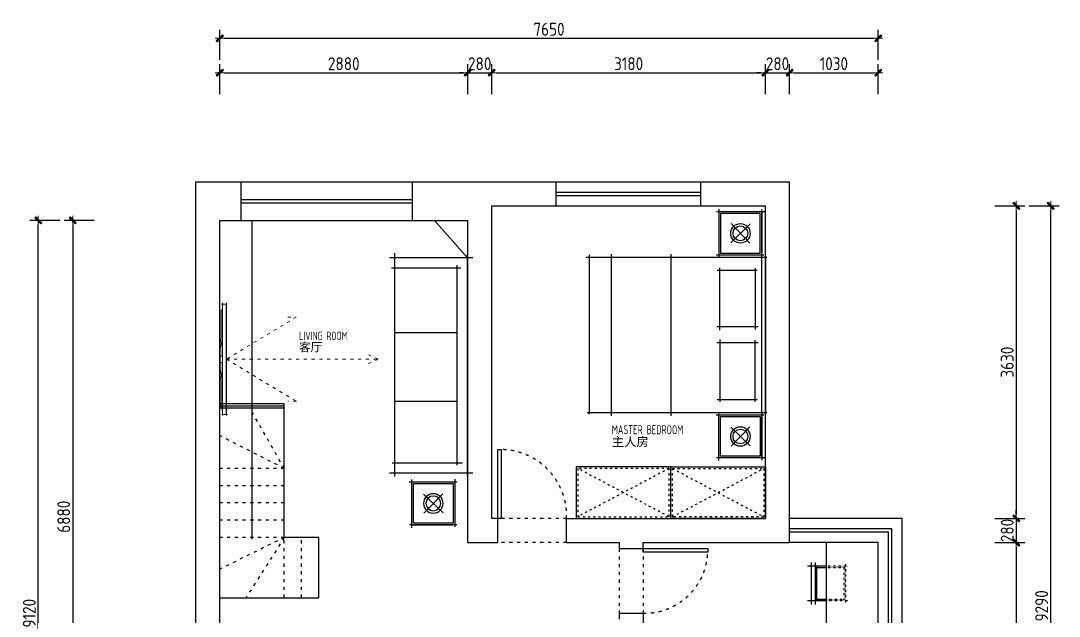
# Model space of a CAD drawing. Header units: millimetres. Extents: x -58733 to 427521, y -235734 to 553534.
# Drawn here: x 76497 to 88564, y 524214 to 531127 of the extents above; entities that cross this region are included whole.
import ezdxf

# ---------------------------------------------------------------- set-up
doc = ezdxf.new("R2010")
doc.units = ezdxf.units.MM
doc.linetypes.add('ACAD_ISO03W100', pattern=[30, 12, -18])
for name, color, linetype in [('00-墙体', 7, 'Continuous'), ('01.墙体', 7, 'Continuous'), ('02-活动家具', 1, 'Continuous')]:
    doc.layers.add(name, color=color, linetype=linetype)
doc.layers.add('P★10 文字说明', color=32, linetype='Continuous', lineweight=0)
doc.styles.add('CCD_DIM', font='ARCHS.SHX')
doc.styles.add('编号', font='ARCHSTYL.SHX', dxfattribs={"width": 0.8})
doc.dimstyles.new('海龍1：50', dxfattribs={"dimscale": 50, "dimtxt": 3, "dimasz": 1, "dimexe": 2, "dimexo": 2, "dimgap": 0.6, "dimtad": 1, "dimdec": 0, "dimrnd": 5, "dimdsep": 46, "dimtxsty": 'CCD_DIM', "dimblk": 'WS-cj', "dimcen": 1, "dimclrd": 242, "dimclre": 242, "dimclrt": 2, "dimadec": 0, "dimazin": 2, "dimtfac": 1, "dimtdec": 0, "dimtix": 1, "dimtmove": 2, "dimatfit": 3, "dimldrblk": 'CCD_Leader_Arrow', "dimfxl": 5, "dimfxlon": 1, "dimtolj": 1, "dimarcsym": 0})

# ---------------------------------------------------------------- blocks, each defined once
blk = doc.blocks.new('WS-cj')
blk.add_hatch(color=1).paths.add_polyline_path([(0.59, 0.82), (-0.82, -0.59), (-0.59, -0.82), (0.82, 0.59)])
at = {"color": 1, "linetype": 'ByBlock', "lineweight": 0}
for p, q in [((-1.1, 0), (0, 0)), ((0, 0), (1.1, 0))]:
    blk.add_line(p, q, dxfattribs=at)
at = {"color": 1}
blk.add_lwpolyline([(0.59, 0.82), (-0.82, -0.59), (-0.59, -0.82), (0.82, 0.59)], close=True, dxfattribs=at)
blk = doc.blocks.new('*D614')
at = {"color": 242, "lineweight": -2}
for p, q in [((78810, 530274), (78810, 530624)), ((81690, 530274), (81690, 530624)), ((78860, 530524), (81640, 530524))]:
    blk.add_line(p, q, dxfattribs=at)
at = {"layer": 'Defpoints', "color": 0}
for p in [(81690, 530524), (78810, 530124), (81690, 530124)]:
    blk.add_point(p, dxfattribs=at)
at = {"color": 242, "lineweight": -2, "xscale": 50, "yscale": 50, "zscale": 50, "rotation": 180}
blk.add_blockref('WS-cj', (78810, 530524), dxfattribs=at)
at = {"color": 242, "lineweight": -2, "xscale": 50, "yscale": 50, "zscale": 50}
blk.add_blockref('WS-cj', (81690, 530524), dxfattribs=at)
at = {"color": 2, "insert": (80250, 530629), "char_height": 150, "attachment_point": 5, "style": 'CCD_DIM'}
blk.add_mtext('\\A1;2880', dxfattribs=at)
blk = doc.blocks.new('CCD_Leader_Arrow')
at = {"color": 1, "linetype": 'ByBlock'}
blk.add_line((0, 0), (-1, 0), dxfattribs=at)
for points in [[(-0.86, 0.67), (-0.6, 0.85), (-0.24, 0), (0, 0)], [(-0.86, -0.67), (-0.6, -0.85), (-0.24, 0), (0, 0)]]:
    blk.add_solid(points, dxfattribs=at)
blk = doc.blocks.new('*D615')
at = {"color": 242, "lineweight": -2}
for p, q in [((81690, 530274), (81690, 530624)), ((81970, 530274), (81970, 530624)), ((81640, 530524), (81590, 530524)), ((81690, 530524), (81970, 530524)), ((82020, 530524), (82070, 530524))]:
    blk.add_line(p, q, dxfattribs=at)
at = {"layer": 'Defpoints', "color": 0}
for p in [(81970, 530524), (81690, 530124), (81970, 530124)]:
    blk.add_point(p, dxfattribs=at)
at = {"color": 242, "lineweight": -2, "xscale": 50, "yscale": 50, "zscale": 50}
blk.add_blockref('WS-cj', (81690, 530524), dxfattribs=at)
at = {"color": 242, "lineweight": -2, "xscale": 50, "yscale": 50, "zscale": 50, "rotation": 180}
blk.add_blockref('WS-cj', (81970, 530524), dxfattribs=at)
at = {"color": 2, "insert": (81830, 530629), "char_height": 150, "attachment_point": 5, "style": 'CCD_DIM'}
blk.add_mtext('\\A1;280', dxfattribs=at)
blk = doc.blocks.new('*D616')
at = {"color": 242, "lineweight": -2}
for p, q in [((81970, 530274), (81970, 530624)), ((85150, 530274), (85150, 530624)), ((82020, 530524), (85100, 530524))]:
    blk.add_line(p, q, dxfattribs=at)
at = {"layer": 'Defpoints', "color": 0}
for p in [(85150, 530524), (81970, 530124), (85150, 530124)]:
    blk.add_point(p, dxfattribs=at)
at = {"color": 242, "lineweight": -2, "xscale": 50, "yscale": 50, "zscale": 50, "rotation": 180}
blk.add_blockref('WS-cj', (81970, 530524), dxfattribs=at)
at = {"color": 242, "lineweight": -2, "xscale": 50, "yscale": 50, "zscale": 50}
blk.add_blockref('WS-cj', (85150, 530524), dxfattribs=at)
at = {"color": 2, "insert": (83560, 530629), "char_height": 150, "attachment_point": 5, "style": 'CCD_DIM'}
blk.add_mtext('\\A1;3180', dxfattribs=at)
blk = doc.blocks.new('*D617')
at = {"color": 242, "lineweight": -2}
for p, q in [((85150, 530274), (85150, 530624)), ((85430, 530274), (85430, 530624)), ((85100, 530524), (85050, 530524)), ((85150, 530524), (85430, 530524)), ((85480, 530524), (85530, 530524))]:
    blk.add_line(p, q, dxfattribs=at)
at = {"layer": 'Defpoints', "color": 0}
for p in [(85430, 530524), (85150, 530124), (85430, 530124)]:
    blk.add_point(p, dxfattribs=at)
at = {"color": 242, "lineweight": -2, "xscale": 50, "yscale": 50, "zscale": 50}
blk.add_blockref('WS-cj', (85150, 530524), dxfattribs=at)
at = {"color": 242, "lineweight": -2, "xscale": 50, "yscale": 50, "zscale": 50, "rotation": 180}
blk.add_blockref('WS-cj', (85430, 530524), dxfattribs=at)
at = {"color": 2, "insert": (85290, 530629), "char_height": 150, "attachment_point": 5, "style": 'CCD_DIM'}
blk.add_mtext('\\A1;280', dxfattribs=at)
blk = doc.blocks.new('*D618')
at = {"color": 242, "lineweight": -2}
for p, q in [((85430, 530274), (85430, 530624)), ((86460, 530274), (86460, 530624)), ((85480, 530524), (86410, 530524))]:
    blk.add_line(p, q, dxfattribs=at)
at = {"layer": 'Defpoints', "color": 0}
for p in [(86460, 530524), (85430, 530124), (86460, 530124)]:
    blk.add_point(p, dxfattribs=at)
at = {"color": 242, "lineweight": -2, "xscale": 50, "yscale": 50, "zscale": 50, "rotation": 180}
blk.add_blockref('WS-cj', (85430, 530524), dxfattribs=at)
at = {"color": 242, "lineweight": -2, "xscale": 50, "yscale": 50, "zscale": 50}
blk.add_blockref('WS-cj', (86460, 530524), dxfattribs=at)
at = {"color": 2, "insert": (85945, 530629), "char_height": 150, "attachment_point": 5, "style": 'CCD_DIM'}
blk.add_mtext('\\A1;1030', dxfattribs=at)
blk = doc.blocks.new('*D619')
at = {"color": 242, "lineweight": -2}
for p, q in [((78810, 530674), (78810, 531024)), ((78860, 530924), (86410, 530924)), ((86460, 530674), (86460, 531024))]:
    blk.add_line(p, q, dxfattribs=at)
at = {"layer": 'Defpoints', "color": 0}
for p in [(86460, 530924), (78810, 530124), (86460, 530124)]:
    blk.add_point(p, dxfattribs=at)
at = {"color": 242, "lineweight": -2, "xscale": 50, "yscale": 50, "zscale": 50, "rotation": 180}
blk.add_blockref('WS-cj', (78810, 530924), dxfattribs=at)
at = {"color": 242, "lineweight": -2, "xscale": 50, "yscale": 50, "zscale": 50}
blk.add_blockref('WS-cj', (86460, 530924), dxfattribs=at)
at = {"color": 2, "insert": (82635, 531029), "char_height": 150, "attachment_point": 5, "style": 'CCD_DIM'}
blk.add_mtext('\\A1;7650', dxfattribs=at)
blk = doc.blocks.new('*D628')
at = {"color": 242, "lineweight": -2}
for p, q in [((77351, 528809), (77001, 528809)), ((77101, 528759), (77101, 521979)), ((77351, 521929), (77001, 521929))]:
    blk.add_line(p, q, dxfattribs=at)
at = {"layer": 'Defpoints', "color": 0}
for p in [(77501, 528809), (77101, 521929), (77501, 521929)]:
    blk.add_point(p, dxfattribs=at)
at = {"color": 242, "lineweight": -2, "xscale": 50, "yscale": 50, "zscale": 50}
for p, rotation in [((77101, 528809), 90), ((77101, 521929), 270)]:
    blk.add_blockref('WS-cj', p, dxfattribs=dict(at, rotation=rotation))
at = {"color": 2, "insert": (76996, 525369), "char_height": 150, "attachment_point": 5, "rotation": 90, "style": 'CCD_DIM'}
blk.add_mtext('\\A1;6880', dxfattribs=at)
blk = doc.blocks.new('*D631')
at = {"color": 242, "lineweight": -2}
for p, q in [((76951, 528809), (76601, 528809)), ((76701, 519739), (76701, 528759)), ((76951, 519689), (76601, 519689))]:
    blk.add_line(p, q, dxfattribs=at)
at = {"layer": 'Defpoints', "color": 0}
for p in [(76701, 528809), (77501, 528809), (77501, 519689)]:
    blk.add_point(p, dxfattribs=at)
at = {"color": 242, "lineweight": -2, "xscale": 50, "yscale": 50, "zscale": 50}
for p, rotation in [((76701, 528809), 90), ((76701, 519689), 270)]:
    blk.add_blockref('WS-cj', p, dxfattribs=dict(at, rotation=rotation))
at = {"color": 2, "insert": (76596, 524249), "char_height": 150, "attachment_point": 5, "rotation": 90, "style": 'CCD_DIM'}
blk.add_mtext('\\A1;9120', dxfattribs=at)
blk = doc.blocks.new('*D632')
at = {"color": 242, "lineweight": -2}
for p, q in [((87814, 528979), (88164, 528979)), ((88064, 528929), (88064, 525399)), ((87814, 525349), (88164, 525349))]:
    blk.add_line(p, q, dxfattribs=at)
at = {"layer": 'Defpoints', "color": 0}
for p in [(87664, 528979), (87664, 525349), (88064, 525349)]:
    blk.add_point(p, dxfattribs=at)
at = {"color": 242, "lineweight": -2, "xscale": 50, "yscale": 50, "zscale": 50}
for p, rotation in [((88064, 528979), 90), ((88064, 525349), 270)]:
    blk.add_blockref('WS-cj', p, dxfattribs=dict(at, rotation=rotation))
at = {"color": 2, "insert": (87959, 527164), "char_height": 150, "attachment_point": 5, "rotation": 90, "style": 'CCD_DIM'}
blk.add_mtext('\\A1;3630', dxfattribs=at)
blk = doc.blocks.new('*D633')
at = {"color": 242, "lineweight": -2}
for p, q in [((88064, 525399), (88064, 525449)), ((87814, 525349), (88164, 525349)), ((88064, 525349), (88064, 525069)), ((87814, 525069), (88164, 525069)), ((88064, 525019), (88064, 524969))]:
    blk.add_line(p, q, dxfattribs=at)
at = {"layer": 'Defpoints', "color": 0}
for p in [(87664, 525349), (87664, 525069), (88064, 525069)]:
    blk.add_point(p, dxfattribs=at)
at = {"color": 242, "lineweight": -2, "xscale": 50, "yscale": 50, "zscale": 50}
for p, rotation in [((88064, 525349), 270), ((88064, 525069), 90)]:
    blk.add_blockref('WS-cj', p, dxfattribs=dict(at, rotation=rotation))
at = {"color": 2, "insert": (87959, 525209), "char_height": 150, "attachment_point": 5, "rotation": 90, "style": 'CCD_DIM'}
blk.add_mtext('\\A1;280', dxfattribs=at)
blk = doc.blocks.new('*D634')
at = {"color": 242, "lineweight": -2}
for p, q in [((87814, 525069), (88164, 525069)), ((88064, 525019), (88064, 521499)), ((87814, 521449), (88164, 521449))]:
    blk.add_line(p, q, dxfattribs=at)
at = {"layer": 'Defpoints', "color": 0}
for p in [(87664, 525069), (87664, 521449), (88064, 521449)]:
    blk.add_point(p, dxfattribs=at)
at = {"color": 242, "lineweight": -2, "xscale": 50, "yscale": 50, "zscale": 50}
for p, rotation in [((88064, 525069), 90), ((88064, 521449), 270)]:
    blk.add_blockref('WS-cj', p, dxfattribs=dict(at, rotation=rotation))
at = {"color": 2, "insert": (87959, 523259), "char_height": 150, "attachment_point": 5, "rotation": 90, "style": 'CCD_DIM'}
blk.add_mtext('\\A1;3620', dxfattribs=at)
blk = doc.blocks.new('*D637')
at = {"color": 242, "lineweight": -2}
for p, q in [((88214, 528979), (88564, 528979)), ((88464, 519739), (88464, 528929)), ((88214, 519689), (88564, 519689))]:
    blk.add_line(p, q, dxfattribs=at)
at = {"layer": 'Defpoints', "color": 0}
for p in [(87664, 528979), (88464, 528979), (87664, 519689)]:
    blk.add_point(p, dxfattribs=at)
at = {"color": 242, "lineweight": -2, "xscale": 50, "yscale": 50, "zscale": 50}
for p, rotation in [((88464, 528979), 90), ((88464, 519689), 270)]:
    blk.add_blockref('WS-cj', p, dxfattribs=dict(at, rotation=rotation))
at = {"color": 2, "insert": (88359, 524334), "char_height": 150, "attachment_point": 5, "rotation": 90, "style": 'CCD_DIM'}
blk.add_mtext('\\A1;9290', dxfattribs=at)
blk = doc.blocks.new('zw$957C')
for p, q in [((31, 2080), (31, 1516)), ((531, 1513), (531, 2068)), ((545, 2086), (2381, 2086)), ((560, 2102), (560, 0)), ((2360, 16), (2360, 2102)), ((2388, 1513), (2388, 2068)), ((2888, 2080), (2888, 1516)), ((553, 2045), (4, 2045)), ((31, 2045), (507, 2045)), ((531, 2045), (54, 2045)), ((2368, 2045), (550, 2045)), ((2366, 2045), (2914, 2045)), ((2388, 2045), (2864, 2045)), ((2888, 2045), (2412, 2045)), ((0, 1545), (552, 1545)), ((2919, 1545), (2367, 1545)), ((531, 36), (2377, 36)), ((545, 36), (2381, 36))]:
    blk.add_line(p, q)
at = {"color": 251}
for p, q in [((511, 2025), (51, 2025)), ((51, 2025), (51, 1565)), ((511, 1565), (511, 2025)), ((686, 1966), (1397, 1966)), ((709, 1526), (709, 1990)), ((1364, 2003), (1364, 1520)), ((2231, 1966), (1520, 1966)), ((1553, 2003), (1553, 1520)), ((2208, 1526), (2208, 1990)), ((2408, 1565), (2408, 2025)), ((2408, 2025), (2868, 2025)), ((2868, 2025), (2868, 1565)), ((393, 1904), (167, 1687)), ((390, 1683), (170, 1907)), ((2526, 1904), (2752, 1687)), ((2529, 1683), (2748, 1907)), ((51, 1565), (511, 1565)), ((1403, 1556), (681, 1556)), ((1514, 1556), (2236, 1556)), ((2868, 1565), (2408, 1565)), ((521, 987), (2398, 987)), ((521, 292), (2398, 292))]:
    blk.add_line(p, q, dxfattribs=at)
for centre, radius in [((280, 1795), 113), ((280, 1795), 85.8), ((2639, 1795), 113), ((2639, 1795), 85.8)]:
    blk.add_circle(centre, radius, dxfattribs=at)
blk = doc.blocks.new('A$C2EBB641D')
for p, q in [((267, 733), (267, 0)), ((333, 733), (333, 0)), ((533, 667), (200, 667)), ((200, 67), (533, 67))]:
    blk.add_line(p, q)
at = {"color": 251}
for p, q in [((533, 640), (347, 640)), ((360, 653), (360, 80)), ((347, 93), (533, 93))]:
    blk.add_line(p, q, dxfattribs=at)
at = {"color": 250, "linetype": 'ACAD_ISO03W100', "ltscale": 0.1}
for p, q in [((907, 667), (533, 667)), ((853, 640), (533, 640)), ((840, 80), (840, 653)), ((867, 27), (867, 707)), ((533, 93), (853, 93)), ((533, 67), (907, 67))]:
    blk.add_line(p, q, dxfattribs=at)
blk = doc.blocks.new('zw$A384')
for p, q in [((1069, 2539), (100, 2539)), ((157, 2594), (157, 0)), ((1007, 8), (1007, 2577)), ((929, 2419), (121, 2419)), ((887, 133), (887, 2455)), ((131, 159), (949, 159)), ((1069, 39), (100, 39))]:
    blk.add_line(p, q)
at = {"color": 251}
for p, q in [((157, 1672), (887, 1672)), ((157, 876), (887, 876))]:
    blk.add_line(p, q, dxfattribs=at)
blk = doc.blocks.new('zw$1ED')
at = {"color": 1}
for p, q in [((567, 523), (3, 523)), ((32, 553), (32, 1)), ((532, 0), (532, 549)), ((532, 523), (532, 46)), ((0, 22), (555, 22))]:
    blk.add_line(p, q, dxfattribs=at)
at = {"color": 251}
for p, q in [((512, 503), (52, 503)), ((52, 503), (52, 42)), ((512, 42), (512, 503)), ((170, 163), (394, 383)), ((390, 160), (174, 386)), ((52, 42), (512, 42))]:
    blk.add_line(p, q, dxfattribs=at)
blk.add_line((532, 22), (532, 499))
for radius in [113, 85.8]:
    blk.add_circle((282, 273), radius, dxfattribs=at)
blk = doc.blocks.new('zw$D427')
at = {"lineweight": 15}
for p, q in [((69, 1810), (0, 1810)), ((12, 1819), (12, 1754)), ((69, 1810), (90, 1828)), ((80, 1825), (399, 1825)), ((502, 1847), (399, 1825)), ((801, 1847), (905, 1825)), ((1224, 1825), (905, 1825)), ((1235, 1810), (1214, 1828)), ((1307, 1810), (1235, 1810)), ((1292, 1755), (1292, 1824)), ((0, 1765), (1307, 1765))]:
    blk.add_line(p, q, dxfattribs=at)
at = {"color": 251, "lineweight": 5, "true_color": 0x5a5a5a}
for p, q in [((1235, 1810), (69, 1810)), ((422, 1816), (532, 1837)), ((614, 1816), (422, 1816)), ((532, 1837), (772, 1837)), ((614, 1837), (614, 1816)), ((690, 1816), (690, 1837)), ((882, 1816), (690, 1816)), ((772, 1837), (882, 1816)), ((1292, 1769), (12, 1769))]:
    blk.add_line(p, q, dxfattribs=at)
at = {"lineweight": 15}
blk.add_lwpolyline([(831, 1842), (652, 1842), (473, 1842)], dxfattribs=at)
at = {"color": 250, "linetype": 'ACAD_ISO03W100', "lineweight": 0, "ltscale": 3}
for points in [[(1143, 1053), (1143, 953), (653, 1765), (166, 952), (166, 1052)], [(653, 1765), (653, 0), (586, 150)], [(653, 0), (721, 150)]]:
    blk.add_lwpolyline(points, dxfattribs=at)

msp = doc.modelspace()

# ---------------------------------------------------------------- linework, layer by layer
for p, q in [((78529.5, 521169), (78529.5, 529259)), ((78529.5, 529259), (79059.5, 529259)), ((79059.5, 528809), (79059.5, 529259)), ((81049.5, 528809), (81049.5, 529259)), ((81049.5, 529259), (82719.5, 529259)), ((82719.5, 528979), (82719.5, 529259)), ((84399.5, 529259), (85429.5, 529259)), ((84399.5, 528979), (84399.5, 529259)), ((85429.5, 525069), (85429.5, 529259)), ((81969.5, 528979), (82719.5, 528979)), ((81969.5, 525349), (81969.5, 528979)), ((84399.5, 528979), (85149.5, 528979)), ((85149.5, 525349), (85149.5, 528979)), ((78809.5, 521169), (78809.5, 528809)), ((78809.5, 528809), (79059.5, 528809)), ((81049.5, 528809), (81689.5, 528809)), ((81304.5, 528809), (81689.5, 528375.2)), ((81689.5, 528809), (81689.5, 525069)), ((82039.5, 525349), (81969.5, 525349)), ((82039.5, 525069), (82039.5, 525349)), ((82839.5, 525069), (82839.5, 525349)), ((82839.5, 525349), (85149.5, 525349)), ((81689.5, 525069), (82039.5, 525069)), ((82839.5, 525069), (83449.5, 525069)), ((83449.5, 525069), (83449.5, 524999)), ((83729.5, 524999), (83729.5, 525069)), ((83729.5, 525069), (85429.5, 525069)), ((83449.5, 524999), (83729.5, 524999)), ((83449.5, 524249), (83449.5, 524179)), ((83449.5, 524249), (83729.5, 524249)), ((83729.5, 524249), (83729.5, 521449))]:
    msp.add_line(p, q)
at = {"color": 12}
for p, q in [((79059.5, 529259), (81049.5, 529259)), ((82719.5, 529259), (84399.5, 529259)), ((82719.5, 528979), (84399.5, 528979)), ((79059.5, 528809), (81049.5, 528809))]:
    msp.add_line(p, q, dxfattribs=at)
for points in [[(86739.5, 524069), (86739.5, 525349), (85429.5, 525349)], [(86459.5, 524069), (86459.5, 525069), (85429.5, 525069)]]:
    msp.add_lwpolyline(points, dxfattribs=at)
at = {"layer": '00-墙体', "color": 42}
for p, q in [((82719.5, 529139), (84399.5, 529139)), ((79059.5, 529054), (81049.5, 529054)), ((79059.5, 529014), (81049.5, 529014)), ((82719.5, 529099), (84399.5, 529099))]:
    msp.add_line(p, q, dxfattribs=at)
for points in [[(86619.5, 524069), (86619.5, 525229), (85429.5, 525229)], [(86579.5, 524069), (86579.5, 525189), (85429.5, 525189)]]:
    msp.add_lwpolyline(points, dxfattribs=at)
at = {"layer": '02-活动家具'}
for p, q in [((79184.5, 525109), (79184.5, 528809)), ((79559.5, 526679), (78809.5, 526679)), ((79559.5, 526629), (78809.5, 526629)), ((79559.5, 526629), (79559.5, 526679)), ((79559.5, 525129), (79559.5, 526629)), ((79959.5, 525129), (79559.5, 525129)), ((79959.5, 524429), (79959.5, 525129)), ((85859.5, 524069), (85859.5, 525069)), ((78809.5, 524429), (79959.5, 524429)), ((78809.5, 524429), (79559.5, 524429))]:
    msp.add_line(p, q, dxfattribs=at)
at = {"layer": '02-活动家具', "color": 8}
msp.add_line((79559.5, 526654), (78809.5, 526654), dxfattribs=at)
at = {"layer": '02-活动家具', "color": 8, "linetype": 'ACAD_ISO03W100', "ltscale": 3}
for p, q in [((79559.5, 525929), (79159.5, 526629)), ((79559.5, 525929), (78809.5, 526310.3)), ((79559.5, 525929), (78809.5, 525929)), ((79559.5, 525729), (78809.5, 525729)), ((79559.5, 525529), (78809.5, 525529)), ((79559.5, 525329), (78809.5, 525329)), ((82839.5, 525349), (82039.5, 525349)), ((79559.5, 525129), (78809.5, 525129)), ((79559.5, 525129), (78809.5, 524760)), ((79559.5, 525129), (79113.5, 524429)), ((79559.5, 524429), (79559.5, 525129)), ((79759.5, 524429), (79759.5, 525129)), ((82839.5, 525069), (82039.5, 525069)), ((83449.5, 524999), (83449.5, 524249)), ((83729.5, 524999), (83729.5, 524249))]:
    msp.add_line(p, q, dxfattribs=at)
at = {"layer": '02-活动家具', "color": 251, "linetype": 'ACAD_ISO03W100', "ltscale": 2}
for p, q in [((84029.5, 525369), (82969.5, 525929)), ((84029.5, 525929), (82969.5, 525369)), ((84069.5, 525369), (85129.5, 525929)), ((84069.5, 525929), (85129.5, 525369))]:
    msp.add_line(p, q, dxfattribs=at)
at = {"layer": '02-活动家具'}
for points in [[(82039.5, 525349), (82039.5, 526149), (82079.5, 526149), (82079.5, 525349)], [(82949.5, 525949), (82949.5, 525349), (84049.5, 525349), (84049.5, 525949)], [(85149.5, 525949), (85149.5, 525349), (84049.5, 525349), (84049.5, 525949)], [(83729.5, 524999), (84479.5, 524999), (84479.5, 524959), (83729.5, 524959)]]:
    msp.add_lwpolyline(points, close=True, dxfattribs=at)
at = {"layer": '02-活动家具', "color": 251, "linetype": 'ACAD_ISO03W100', "ltscale": 2}
for points in [[(82969.5, 525929), (82969.5, 525369), (84029.5, 525369), (84029.5, 525929)], [(85129.5, 525929), (85129.5, 525369), (84069.5, 525369), (84069.5, 525929)]]:
    msp.add_lwpolyline(points, close=True, dxfattribs=at)
at = {"layer": '02-活动家具', "color": 8, "linetype": 'ACAD_ISO03W100', "ltscale": 3}
for centre, radius, start, end in [((82069.5, 525378.5), 770.6, 357.80597, 89.25642), ((83745.8, 524982.9), 734.1, 268.73095, 358.13034)]:
    msp.add_arc(centre, radius, start, end, dxfattribs=at)

# ---------------------------------------------------------------- block references
at = {"layer": '01.墙体', "color": 4, "xscale": -1, "rotation": 89.9999999999999}
msp.add_blockref('zw$1ED', (81563.3, 525805.5), dxfattribs=at)
at = {"layer": '02-活动家具'}
for name, p, rotation in [('zw$957C', (83064, 528939.3), 270), ('zw$D427', (80651.7, 526544.7), 90)]:
    msp.add_blockref(name, p, dxfattribs=dict(at, rotation=rotation))
msp.add_blockref('zw$A384', (80682.4, 525836.3), dxfattribs=at)
at = {"layer": '02-活动家具', "xscale": 0.6666666666669698, "yscale": 0.6666666666669698, "zscale": 0.6666666666669698}
msp.add_blockref('A$C2EBB641D', (85504, 524350.2), dxfattribs=at)

# ---------------------------------------------------------------- texts
at = {"layer": 'P★10 文字说明', "attachment_point": 1, "line_spacing_factor": 0.8, "style": '编号'}
for s, insert, char_height in [('LIVING ROOM\\P{\\Fￎￄￗￖ;\\W1;客厅}', (79730.5, 527518.2), 98.28), ('MASTER BEDROOM\\P{\\Fￎￄￗￖ;\\W1.0000;主人房}', (83365, 526432), 105)]:
    msp.add_mtext(s, dxfattribs=dict(at, insert=insert, char_height=char_height))

# ---------------------------------------------------------------- dimensions: what is measured, and where the dimension line sits
for base, p1, p2, picture, middle in [((86459.5, 530924), (78809.5, 530124), (86459.5, 530124), '*D619', (82634.5, 531029)), ((81689.5, 530524), (78809.5, 530124), (81689.5, 530124), '*D614', (80249.5, 530629)), ((81969.5, 530524), (81689.5, 530124), (81969.5, 530124), '*D615', (81829.5, 530629)), ((85149.5, 530524), (81969.5, 530124), (85149.5, 530124), '*D616', (83559.5, 530629)), ((85429.5, 530524), (85149.5, 530124), (85429.5, 530124), '*D617', (85289.5, 530629)), ((86459.5, 530524), (85429.5, 530124), (86459.5, 530124), '*D618', (85944.5, 530629))]:
    dim = msp.add_linear_dim(base=base, p1=p1, p2=p2, dimstyle='海龍1：50')
    dim.commit()
    dim.dimension.update_dxf_attribs({"geometry": picture, "text_midpoint": middle})
for base, p1, p2, picture, middle in [((88063.5, 525349), (87663.5, 528979), (87663.5, 525349), '*D632', (87958.5, 527164)), ((88463.5, 528979), (87663.5, 519689), (87663.5, 528979), '*D637', (88358.5, 524334)), ((76700.5, 528809), (77500.5, 519689), (77500.5, 528809), '*D631', (76595.5, 524249)), ((77100.5, 521929), (77500.5, 528809), (77500.5, 521929), '*D628', (76995.5, 525369)), ((88063.5, 525069), (87663.5, 525349), (87663.5, 525069), '*D633', (87958.5, 525209)), ((88063.5, 521449), (87663.5, 525069), (87663.5, 521449), '*D634', (87958.5, 523259))]:
    dim = msp.add_linear_dim(base=base, p1=p1, p2=p2, angle=90, dimstyle='海龍1：50')
    dim.commit()
    dim.dimension.update_dxf_attribs({"geometry": picture, "text_midpoint": middle})

doc.saveas('drawing.dxf')
